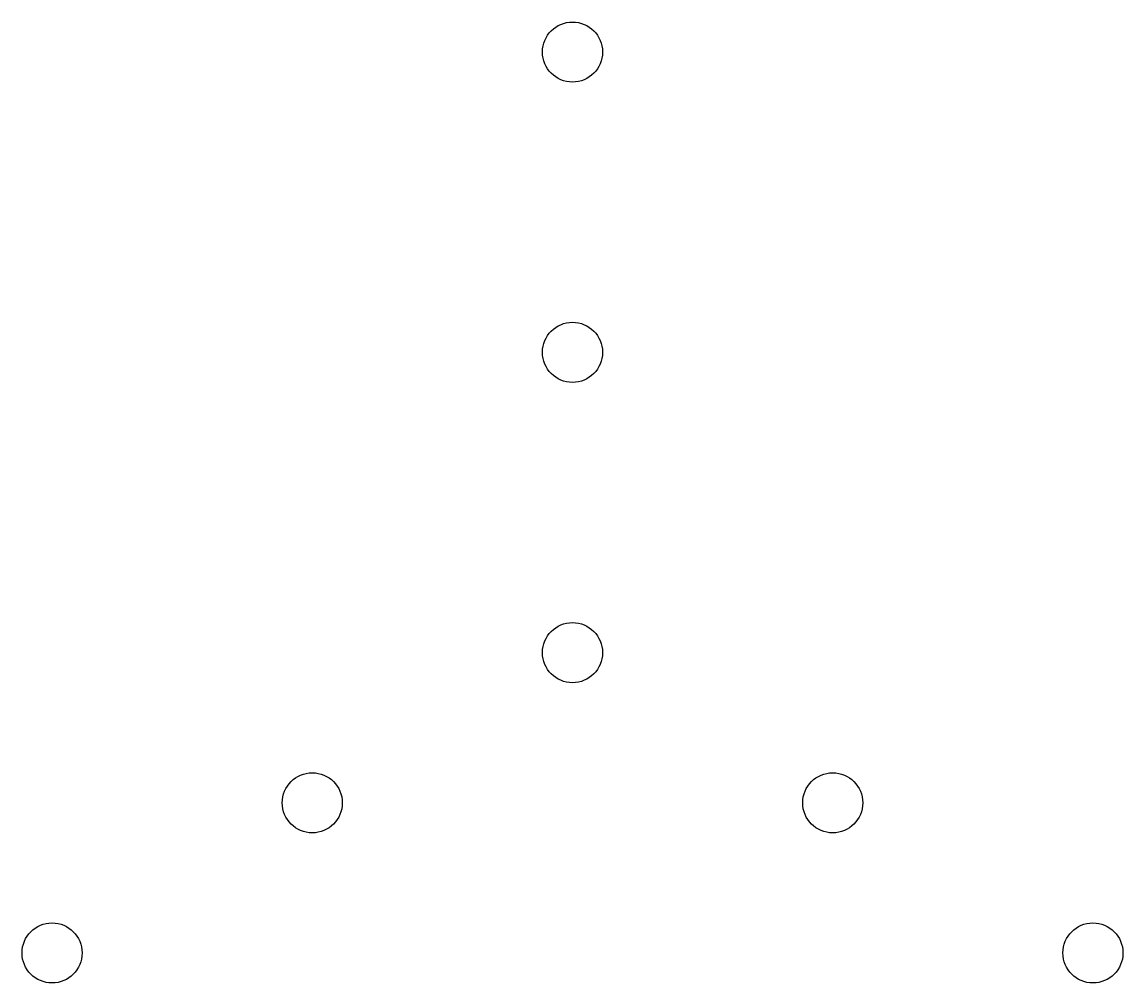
# Model space of a CAD drawing. Header units: inches. Extents: x -3.66 to 3.66, y -2.2 to 4.2.
import ezdxf

# ---------------------------------------------------------------- set-up
doc = ezdxf.new("R2010")
doc.units = ezdxf.units.IN
doc.header["$MEASUREMENT"] = 0

msp = doc.modelspace()

# ---------------------------------------------------------------- linework, layer by layer
for centre in [(0, 4), (0, 2), (0, 0), (-1.7321, -1), (1.7321, -1), (-3.4641, -2), (3.4641, -2)]:
    msp.add_circle(centre, 0.2)

doc.saveas('drawing.dxf')
